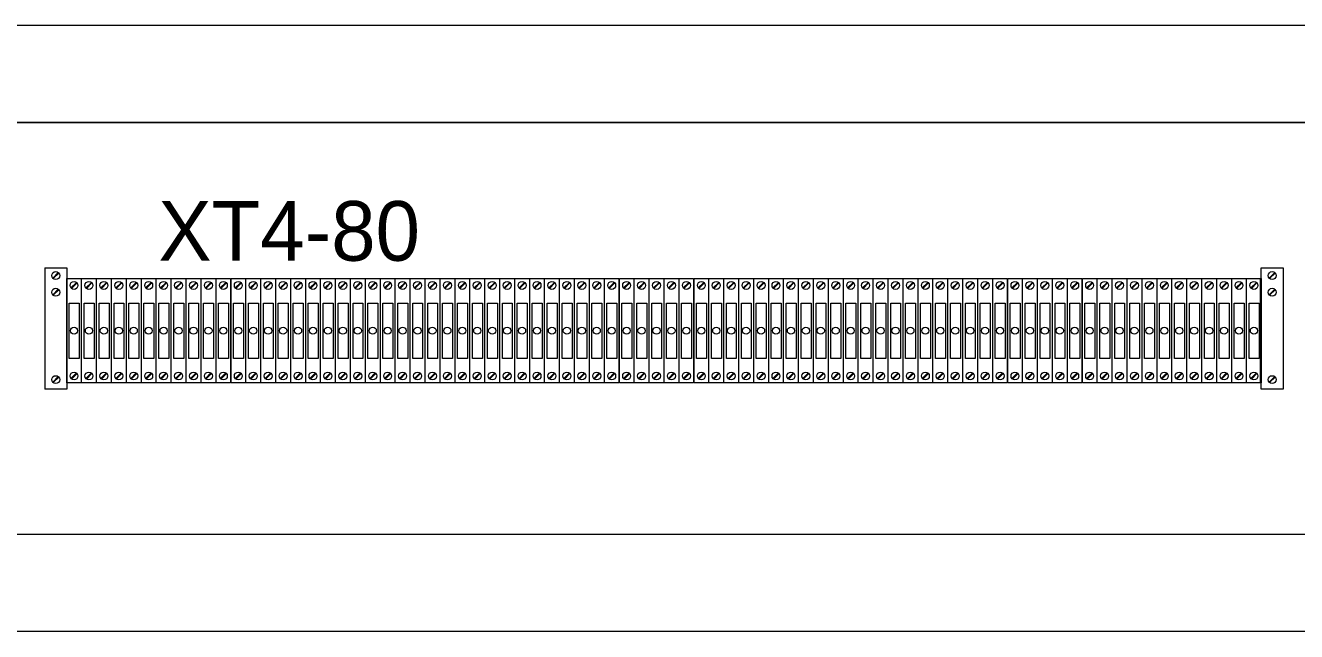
# Model space of a CAD drawing. Header units: millimetres. Extents: x 32721 to 103787, y 57624 to 127312.
# Drawn here: x 38119 to 38642, y 59216 to 59465 of the extents above; entities that cross this region are included whole.
import ezdxf

# ---------------------------------------------------------------- set-up
doc = ezdxf.new("R2010")
doc.units = ezdxf.units.MM
doc.header["$LTSCALE"] = 10
doc.layers.add('1轮廓实线层', color=7, linetype='Continuous', lineweight=18)
doc.layers.add('6文字层', color=3, linetype='Continuous', lineweight=18)
doc.styles.add('样式 1', font='SIMYOU.TTF', dxfattribs={"width": 0.75})

msp = doc.modelspace()

# ---------------------------------------------------------------- linework, layer by layer
at = {"layer": '1轮廓实线层'}
for p, q in [((38838.44, 59465.21), (38095.01, 59465.21)), ((39239.44, 59465.21), (38095.01, 59465.21)), ((38838.44, 59425.21), (38095.01, 59425.21)), ((38095.01, 59425.21), (39239.44, 59425.21)), ((39239.44, 59255.67), (38095.01, 59255.67)), ((39278.44, 59215.68), (38056.01, 59215.68))]:
    msp.add_line(p, q, dxfattribs=at)
at = {"layer": '1轮廓实线层', "lineweight": 13}
for p, q in [((38127.36, 59365.44), (38136.36, 59365.44)), ((38127.36, 59365.44), (38127.36, 59315.44)), ((38130.61, 59361.17), (38132.91, 59363.47)), ((38130.81, 59360.97), (38133.11, 59363.27)), ((38136.36, 59365.44), (38136.36, 59315.44)), ((38136.36, 59361.04), (38142.36, 59361.04)), ((38136.36, 59318.04), (38136.36, 59361.04)), ((38142.36, 59361.04), (38142.36, 59318.04)), ((38142.5, 59361.04), (38148.5, 59361.04)), ((38142.5, 59318.04), (38142.5, 59361.04)), ((38148.5, 59361.04), (38148.5, 59318.04)), ((38148.64, 59361.04), (38154.64, 59361.04)), ((38148.64, 59318.04), (38148.64, 59361.04)), ((38154.64, 59361.04), (38154.64, 59318.04)), ((38154.79, 59361.04), (38160.79, 59361.04)), ((38154.79, 59318.04), (38154.79, 59361.04)), ((38160.79, 59361.04), (38160.79, 59318.04)), ((38160.93, 59361.04), (38166.93, 59361.04)), ((38160.93, 59318.04), (38160.93, 59361.04)), ((38166.93, 59361.04), (38166.93, 59318.04)), ((38167.08, 59361.04), (38173.08, 59361.04)), ((38167.08, 59318.04), (38167.08, 59361.04)), ((38173.08, 59361.04), (38173.08, 59318.04)), ((38173.22, 59361.04), (38179.22, 59361.04)), ((38173.22, 59318.04), (38173.22, 59361.04)), ((38179.22, 59361.04), (38179.22, 59318.04)), ((38179.36, 59361.04), (38185.36, 59361.04)), ((38179.36, 59318.04), (38179.36, 59361.04)), ((38185.36, 59361.04), (38185.36, 59318.04)), ((38185.51, 59361.04), (38191.51, 59361.04)), ((38185.51, 59318.04), (38185.51, 59361.04)), ((38191.51, 59361.04), (38191.51, 59318.04)), ((38191.65, 59361.04), (38197.65, 59361.04)), ((38191.65, 59318.04), (38191.65, 59361.04)), ((38197.65, 59361.04), (38197.65, 59318.04)), ((38197.79, 59361.04), (38203.79, 59361.04)), ((38197.79, 59318.04), (38197.79, 59361.04)), ((38203.79, 59361.04), (38203.79, 59318.04)), ((38203.94, 59361.04), (38209.94, 59361.04)), ((38203.94, 59318.04), (38203.94, 59361.04)), ((38209.94, 59361.04), (38209.94, 59318.04)), ((38210.08, 59361.04), (38216.08, 59361.04)), ((38210.08, 59318.04), (38210.08, 59361.04)), ((38216.08, 59361.04), (38216.08, 59318.04)), ((38216.22, 59361.04), (38222.22, 59361.04)), ((38216.22, 59318.04), (38216.22, 59361.04)), ((38222.22, 59361.04), (38222.22, 59318.04)), ((38222.37, 59361.04), (38228.37, 59361.04)), ((38222.37, 59318.04), (38222.37, 59361.04)), ((38228.37, 59361.04), (38228.37, 59318.04)), ((38228.51, 59361.04), (38234.51, 59361.04)), ((38228.51, 59318.04), (38228.51, 59361.04)), ((38234.51, 59361.04), (38234.51, 59318.04)), ((38234.65, 59361.04), (38240.65, 59361.04)), ((38234.65, 59318.04), (38234.65, 59361.04)), ((38240.65, 59361.04), (38240.65, 59318.04)), ((38240.8, 59361.04), (38246.8, 59361.04)), ((38240.8, 59318.04), (38240.8, 59361.04)), ((38246.8, 59361.04), (38246.8, 59318.04)), ((38246.94, 59361.04), (38252.94, 59361.04)), ((38246.94, 59318.04), (38246.94, 59361.04)), ((38252.94, 59361.04), (38252.94, 59318.04)), ((38253.08, 59361.04), (38259.08, 59361.04)), ((38253.08, 59318.04), (38253.08, 59361.04)), ((38259.08, 59361.04), (38259.08, 59318.04)), ((38259.23, 59318.04), (38259.23, 59361.04)), ((38259.23, 59361.04), (38265.23, 59361.04)), ((38259.23, 59318.04), (38259.23, 59361.04)), ((38265.23, 59361.04), (38265.23, 59318.04)), ((38265.37, 59361.04), (38271.37, 59361.04)), ((38265.37, 59318.04), (38265.37, 59361.04)), ((38271.37, 59361.04), (38271.37, 59318.04)), ((38271.52, 59361.04), (38277.52, 59361.04)), ((38271.52, 59318.04), (38271.52, 59361.04)), ((38277.52, 59361.04), (38277.52, 59318.04)), ((38277.66, 59361.04), (38283.66, 59361.04)), ((38277.66, 59318.04), (38277.66, 59361.04)), ((38283.66, 59361.04), (38283.66, 59318.04)), ((38283.8, 59361.04), (38289.8, 59361.04)), ((38283.8, 59318.04), (38283.8, 59361.04)), ((38289.8, 59361.04), (38289.8, 59318.04)), ((38289.95, 59361.04), (38295.95, 59361.04)), ((38289.95, 59318.04), (38289.95, 59361.04)), ((38295.95, 59361.04), (38295.95, 59318.04)), ((38296.09, 59361.04), (38302.09, 59361.04)), ((38296.09, 59318.04), (38296.09, 59361.04)), ((38302.09, 59361.04), (38302.09, 59318.04)), ((38302.23, 59361.04), (38308.23, 59361.04)), ((38302.23, 59318.04), (38302.23, 59361.04)), ((38308.23, 59361.04), (38308.23, 59318.04)), ((38308.38, 59361.04), (38314.38, 59361.04)), ((38308.38, 59318.04), (38308.38, 59361.04)), ((38314.38, 59361.04), (38314.38, 59318.04)), ((38314.52, 59361.04), (38320.52, 59361.04)), ((38314.52, 59318.04), (38314.52, 59361.04)), ((38320.52, 59361.04), (38320.52, 59318.04)), ((38320.66, 59361.04), (38326.66, 59361.04)), ((38320.66, 59318.04), (38320.66, 59361.04)), ((38326.66, 59361.04), (38326.66, 59318.04)), ((38326.81, 59361.04), (38332.81, 59361.04)), ((38326.81, 59318.04), (38326.81, 59361.04)), ((38332.81, 59361.04), (38332.81, 59318.04)), ((38332.95, 59361.04), (38338.95, 59361.04)), ((38332.95, 59318.04), (38332.95, 59361.04)), ((38338.95, 59361.04), (38338.95, 59318.04)), ((38339.09, 59361.04), (38345.09, 59361.04)), ((38339.09, 59318.04), (38339.09, 59361.04)), ((38345.09, 59361.04), (38345.09, 59318.04)), ((38345.24, 59361.04), (38351.24, 59361.04)), ((38345.24, 59318.04), (38345.24, 59361.04)), ((38351.24, 59361.04), (38351.24, 59318.04)), ((38351.38, 59361.04), (38357.38, 59361.04)), ((38351.38, 59318.04), (38351.38, 59361.04)), ((38357.38, 59361.04), (38357.38, 59318.04)), ((38357.52, 59361.04), (38363.52, 59361.04)), ((38357.52, 59318.04), (38357.52, 59361.04)), ((38363.52, 59361.04), (38363.52, 59318.04)), ((38363.67, 59361.04), (38369.67, 59361.04)), ((38363.67, 59318.04), (38363.67, 59361.04)), ((38369.67, 59361.04), (38369.67, 59318.04)), ((38369.81, 59361.04), (38375.81, 59361.04)), ((38369.81, 59318.04), (38369.81, 59361.04)), ((38375.81, 59361.04), (38375.81, 59318.04)), ((38375.96, 59361.04), (38381.96, 59361.04)), ((38375.96, 59318.04), (38375.96, 59361.04)), ((38381.96, 59361.04), (38381.96, 59318.04)), ((38382.1, 59318.04), (38382.1, 59361.04)), ((38382.1, 59361.04), (38388.1, 59361.04)), ((38382.1, 59318.04), (38382.1, 59361.04)), ((38388.1, 59361.04), (38388.1, 59318.04)), ((38388.24, 59361.04), (38394.24, 59361.04)), ((38388.24, 59318.04), (38388.24, 59361.04)), ((38394.24, 59361.04), (38394.24, 59318.04)), ((38394.39, 59361.04), (38400.39, 59361.04)), ((38394.39, 59318.04), (38394.39, 59361.04)), ((38400.39, 59361.04), (38400.39, 59318.04)), ((38400.53, 59361.04), (38406.53, 59361.04)), ((38400.53, 59318.04), (38400.53, 59361.04)), ((38406.53, 59361.04), (38406.53, 59318.04)), ((38406.67, 59361.04), (38412.67, 59361.04)), ((38406.67, 59318.04), (38406.67, 59361.04)), ((38412.67, 59361.04), (38412.67, 59318.04)), ((38412.82, 59361.04), (38418.82, 59361.04)), ((38412.82, 59318.04), (38412.82, 59361.04)), ((38418.82, 59361.04), (38418.82, 59318.04)), ((38418.96, 59361.04), (38424.96, 59361.04)), ((38418.96, 59318.04), (38418.96, 59361.04)), ((38424.96, 59361.04), (38424.96, 59318.04)), ((38425.1, 59361.04), (38431.1, 59361.04)), ((38425.1, 59318.04), (38425.1, 59361.04)), ((38431.1, 59361.04), (38431.1, 59318.04)), ((38431.25, 59361.04), (38437.25, 59361.04)), ((38431.25, 59318.04), (38431.25, 59361.04)), ((38437.25, 59361.04), (38437.25, 59318.04)), ((38437.39, 59361.04), (38443.39, 59361.04)), ((38437.39, 59318.04), (38437.39, 59361.04)), ((38443.39, 59361.04), (38443.39, 59318.04)), ((38443.53, 59361.04), (38449.53, 59361.04)), ((38443.53, 59318.04), (38443.53, 59361.04)), ((38449.53, 59361.04), (38449.53, 59318.04)), ((38449.68, 59361.04), (38455.68, 59361.04)), ((38449.68, 59318.04), (38449.68, 59361.04)), ((38455.68, 59361.04), (38455.68, 59318.04)), ((38455.82, 59361.04), (38461.82, 59361.04)), ((38455.82, 59318.04), (38455.82, 59361.04)), ((38461.82, 59361.04), (38461.82, 59318.04)), ((38461.96, 59361.04), (38467.96, 59361.04)), ((38461.96, 59318.04), (38461.96, 59361.04)), ((38467.96, 59361.04), (38467.96, 59318.04)), ((38468.11, 59361.04), (38474.11, 59361.04)), ((38468.11, 59318.04), (38468.11, 59361.04)), ((38474.11, 59361.04), (38474.11, 59318.04)), ((38474.25, 59361.04), (38480.25, 59361.04)), ((38474.25, 59318.04), (38474.25, 59361.04)), ((38480.25, 59361.04), (38480.25, 59318.04)), ((38480.4, 59361.04), (38486.4, 59361.04)), ((38480.4, 59318.04), (38480.4, 59361.04)), ((38486.4, 59361.04), (38486.4, 59318.04)), ((38486.54, 59361.04), (38492.54, 59361.04)), ((38486.54, 59318.04), (38486.54, 59361.04)), ((38492.54, 59361.04), (38492.54, 59318.04)), ((38492.68, 59361.04), (38498.68, 59361.04)), ((38492.68, 59318.04), (38492.68, 59361.04)), ((38498.68, 59361.04), (38498.68, 59318.04)), ((38498.83, 59361.04), (38504.83, 59361.04)), ((38498.83, 59318.04), (38498.83, 59361.04)), ((38504.83, 59361.04), (38504.83, 59318.04)), ((38504.97, 59318.04), (38504.97, 59361.04)), ((38504.97, 59361.04), (38510.97, 59361.04)), ((38504.97, 59318.04), (38504.97, 59361.04)), ((38510.97, 59361.04), (38510.97, 59318.04)), ((38511.11, 59361.04), (38517.11, 59361.04)), ((38511.11, 59318.04), (38511.11, 59361.04)), ((38517.11, 59361.04), (38517.11, 59318.04)), ((38517.26, 59361.04), (38523.26, 59361.04)), ((38517.26, 59318.04), (38517.26, 59361.04)), ((38523.26, 59361.04), (38523.26, 59318.04)), ((38523.4, 59361.04), (38529.4, 59361.04)), ((38523.4, 59318.04), (38523.4, 59361.04)), ((38529.4, 59361.04), (38529.4, 59318.04)), ((38529.54, 59361.04), (38535.54, 59361.04)), ((38529.54, 59318.04), (38529.54, 59361.04)), ((38535.54, 59361.04), (38535.54, 59318.04)), ((38535.69, 59361.04), (38541.69, 59361.04)), ((38535.69, 59318.04), (38535.69, 59361.04)), ((38541.69, 59361.04), (38541.69, 59318.04)), ((38541.83, 59361.04), (38547.83, 59361.04)), ((38541.83, 59318.04), (38541.83, 59361.04)), ((38547.83, 59361.04), (38547.83, 59318.04)), ((38547.97, 59361.04), (38553.97, 59361.04)), ((38547.97, 59318.04), (38547.97, 59361.04)), ((38553.97, 59361.04), (38553.97, 59318.04)), ((38554.12, 59361.04), (38560.12, 59361.04)), ((38554.12, 59318.04), (38554.12, 59361.04)), ((38560.12, 59361.04), (38560.12, 59318.04)), ((38560.26, 59361.04), (38566.26, 59361.04)), ((38560.26, 59318.04), (38560.26, 59361.04)), ((38566.26, 59361.04), (38566.26, 59318.04)), ((38566.4, 59361.04), (38572.4, 59361.04)), ((38566.4, 59318.04), (38566.4, 59361.04)), ((38572.4, 59361.04), (38572.4, 59318.04)), ((38572.55, 59361.04), (38578.55, 59361.04)), ((38572.55, 59318.04), (38572.55, 59361.04)), ((38578.55, 59361.04), (38578.55, 59318.04)), ((38578.69, 59361.04), (38584.69, 59361.04)), ((38578.69, 59318.04), (38578.69, 59361.04)), ((38584.69, 59361.04), (38584.69, 59318.04)), ((38584.84, 59361.04), (38590.84, 59361.04)), ((38584.84, 59318.04), (38584.84, 59361.04)), ((38590.84, 59361.04), (38590.84, 59318.04)), ((38590.98, 59361.04), (38596.98, 59361.04)), ((38590.98, 59318.04), (38590.98, 59361.04)), ((38596.98, 59361.04), (38596.98, 59318.04)), ((38597.12, 59361.04), (38603.12, 59361.04)), ((38597.12, 59318.04), (38597.12, 59361.04)), ((38603.12, 59361.04), (38603.12, 59318.04)), ((38603.27, 59361.04), (38609.27, 59361.04)), ((38603.27, 59318.04), (38603.27, 59361.04)), ((38609.27, 59361.04), (38609.27, 59318.04)), ((38609.41, 59361.04), (38615.41, 59361.04)), ((38609.41, 59318.04), (38609.41, 59361.04)), ((38615.41, 59361.04), (38615.41, 59318.04)), ((38615.55, 59361.04), (38621.55, 59361.04)), ((38615.55, 59318.04), (38615.55, 59361.04)), ((38621.55, 59361.04), (38621.55, 59318.04)), ((38621.7, 59361.04), (38627.7, 59361.04)), ((38621.7, 59318.04), (38621.7, 59361.04)), ((38627.36, 59318.04), (38627.36, 59361.04)), ((38627.7, 59365.44), (38636.7, 59365.44)), ((38627.7, 59315.44), (38627.7, 59365.44)), ((38627.7, 59361.04), (38627.7, 59318.04)), ((38630.95, 59361.17), (38633.25, 59363.47)), ((38631.15, 59360.97), (38633.45, 59363.27)), ((38636.7, 59365.44), (38636.7, 59315.44)), ((38130.61, 59354.3), (38132.91, 59356.6)), ((38130.81, 59354.1), (38133.11, 59356.4)), ((38138.11, 59357.14), (38140.41, 59359.44)), ((38138.31, 59356.94), (38140.61, 59359.24)), ((38144.25, 59357.14), (38146.55, 59359.44)), ((38144.45, 59356.94), (38146.75, 59359.24)), ((38150.39, 59357.14), (38152.69, 59359.44)), ((38150.6, 59356.94), (38152.89, 59359.24)), ((38156.54, 59357.14), (38158.84, 59359.44)), ((38156.74, 59356.94), (38159.04, 59359.24)), ((38162.68, 59357.14), (38164.98, 59359.44)), ((38162.88, 59356.94), (38165.18, 59359.24)), ((38168.83, 59357.14), (38171.12, 59359.44)), ((38169.03, 59356.94), (38171.33, 59359.24)), ((38174.97, 59357.14), (38177.27, 59359.44)), ((38175.17, 59356.94), (38177.47, 59359.24)), ((38181.11, 59357.14), (38183.41, 59359.44)), ((38181.31, 59356.94), (38183.61, 59359.24)), ((38187.26, 59357.14), (38189.55, 59359.44)), ((38187.46, 59356.94), (38189.76, 59359.24)), ((38193.4, 59357.14), (38195.7, 59359.44)), ((38193.6, 59356.94), (38195.9, 59359.24)), ((38199.54, 59357.14), (38201.84, 59359.44)), ((38199.74, 59356.94), (38202.04, 59359.24)), ((38205.69, 59357.14), (38207.98, 59359.44)), ((38205.89, 59356.94), (38208.19, 59359.24)), ((38211.83, 59357.14), (38214.13, 59359.44)), ((38212.03, 59356.94), (38214.33, 59359.24)), ((38217.97, 59357.14), (38220.27, 59359.44)), ((38218.18, 59356.94), (38220.47, 59359.24)), ((38224.12, 59357.14), (38226.42, 59359.44)), ((38224.32, 59356.94), (38226.62, 59359.24)), ((38230.26, 59357.14), (38232.56, 59359.44)), ((38230.46, 59356.94), (38232.76, 59359.24)), ((38236.4, 59357.14), (38238.7, 59359.44)), ((38236.61, 59356.94), (38238.9, 59359.24)), ((38242.55, 59357.14), (38244.85, 59359.44)), ((38242.75, 59356.94), (38245.05, 59359.24)), ((38248.69, 59357.14), (38250.99, 59359.44)), ((38248.89, 59356.94), (38251.19, 59359.24)), ((38254.83, 59357.14), (38257.13, 59359.44)), ((38255.04, 59356.94), (38257.33, 59359.24)), ((38260.98, 59357.14), (38263.28, 59359.44)), ((38261.18, 59356.94), (38263.48, 59359.24)), ((38267.12, 59357.14), (38269.42, 59359.44)), ((38267.32, 59356.94), (38269.62, 59359.24)), ((38273.27, 59357.14), (38275.56, 59359.44)), ((38273.47, 59356.94), (38275.77, 59359.24)), ((38279.41, 59357.14), (38281.71, 59359.44)), ((38279.61, 59356.94), (38281.91, 59359.24)), ((38285.55, 59357.14), (38287.85, 59359.44)), ((38285.75, 59356.94), (38288.05, 59359.24)), ((38291.7, 59357.14), (38293.99, 59359.44)), ((38291.9, 59356.94), (38294.2, 59359.24)), ((38297.84, 59357.14), (38300.14, 59359.44)), ((38298.04, 59356.94), (38300.34, 59359.24)), ((38303.98, 59357.14), (38306.28, 59359.44)), ((38304.18, 59356.94), (38306.48, 59359.24)), ((38310.13, 59357.14), (38312.43, 59359.44)), ((38310.33, 59356.94), (38312.63, 59359.24)), ((38316.27, 59357.14), (38318.57, 59359.44)), ((38316.47, 59356.94), (38318.77, 59359.24)), ((38322.41, 59357.14), (38324.71, 59359.44)), ((38322.62, 59356.94), (38324.91, 59359.24)), ((38328.56, 59357.14), (38330.86, 59359.44)), ((38328.76, 59356.94), (38331.06, 59359.24)), ((38334.7, 59357.14), (38337, 59359.44)), ((38334.9, 59356.94), (38337.2, 59359.24)), ((38340.84, 59357.14), (38343.14, 59359.44)), ((38341.05, 59356.94), (38343.34, 59359.24)), ((38346.99, 59357.14), (38349.29, 59359.44)), ((38347.19, 59356.94), (38349.49, 59359.24)), ((38353.13, 59357.14), (38355.43, 59359.44)), ((38353.33, 59356.94), (38355.63, 59359.24)), ((38359.28, 59357.14), (38361.57, 59359.44)), ((38359.48, 59356.94), (38361.77, 59359.24)), ((38365.42, 59357.14), (38367.72, 59359.44)), ((38365.62, 59356.94), (38367.92, 59359.24)), ((38371.56, 59357.14), (38373.86, 59359.44)), ((38371.76, 59356.94), (38374.06, 59359.24)), ((38377.71, 59357.14), (38380, 59359.44)), ((38377.91, 59356.94), (38380.21, 59359.24)), ((38383.85, 59357.14), (38386.15, 59359.44)), ((38384.05, 59356.94), (38386.35, 59359.24)), ((38389.99, 59357.14), (38392.29, 59359.44)), ((38390.19, 59356.94), (38392.49, 59359.24)), ((38396.14, 59357.14), (38398.43, 59359.44)), ((38396.34, 59356.94), (38398.64, 59359.24)), ((38402.28, 59357.14), (38404.58, 59359.44)), ((38402.48, 59356.94), (38404.78, 59359.24)), ((38408.42, 59357.14), (38410.72, 59359.44)), ((38408.62, 59356.94), (38410.92, 59359.24)), ((38414.57, 59357.14), (38416.87, 59359.44)), ((38414.77, 59356.94), (38417.07, 59359.24)), ((38420.71, 59357.14), (38423.01, 59359.44)), ((38420.91, 59356.94), (38423.21, 59359.24)), ((38426.85, 59357.14), (38429.15, 59359.44)), ((38427.06, 59356.94), (38429.35, 59359.24)), ((38433, 59357.14), (38435.3, 59359.44)), ((38433.2, 59356.94), (38435.5, 59359.24)), ((38439.14, 59357.14), (38441.44, 59359.44)), ((38439.34, 59356.94), (38441.64, 59359.24)), ((38445.28, 59357.14), (38447.58, 59359.44)), ((38445.49, 59356.94), (38447.78, 59359.24)), ((38451.43, 59357.14), (38453.73, 59359.44)), ((38451.63, 59356.94), (38453.93, 59359.24)), ((38457.57, 59357.14), (38459.87, 59359.44)), ((38457.77, 59356.94), (38460.07, 59359.24)), ((38463.72, 59357.14), (38466.01, 59359.44)), ((38463.92, 59356.94), (38466.21, 59359.24)), ((38469.86, 59357.14), (38472.16, 59359.44)), ((38470.06, 59356.94), (38472.36, 59359.24)), ((38476, 59357.14), (38478.3, 59359.44)), ((38476.2, 59356.94), (38478.5, 59359.24)), ((38482.15, 59357.14), (38484.44, 59359.44)), ((38482.35, 59356.94), (38484.65, 59359.24)), ((38488.29, 59357.14), (38490.59, 59359.44)), ((38488.49, 59356.94), (38490.79, 59359.24)), ((38494.43, 59357.14), (38496.73, 59359.44)), ((38494.63, 59356.94), (38496.93, 59359.24)), ((38500.58, 59357.14), (38502.87, 59359.44)), ((38500.78, 59356.94), (38503.08, 59359.24)), ((38506.72, 59357.14), (38509.02, 59359.44)), ((38506.92, 59356.94), (38509.22, 59359.24)), ((38512.86, 59357.14), (38515.16, 59359.44)), ((38513.06, 59356.94), (38515.36, 59359.24)), ((38519.01, 59357.14), (38521.31, 59359.44)), ((38519.21, 59356.94), (38521.51, 59359.24)), ((38525.15, 59357.14), (38527.45, 59359.44)), ((38525.35, 59356.94), (38527.65, 59359.24)), ((38531.29, 59357.14), (38533.59, 59359.44)), ((38531.5, 59356.94), (38533.79, 59359.24)), ((38537.44, 59357.14), (38539.74, 59359.44)), ((38537.64, 59356.94), (38539.94, 59359.24)), ((38543.58, 59357.14), (38545.88, 59359.44)), ((38543.78, 59356.94), (38546.08, 59359.24)), ((38549.72, 59357.14), (38552.02, 59359.44)), ((38549.93, 59356.94), (38552.22, 59359.24)), ((38555.87, 59357.14), (38558.17, 59359.44)), ((38556.07, 59356.94), (38558.37, 59359.24)), ((38562.01, 59357.14), (38564.31, 59359.44)), ((38562.21, 59356.94), (38564.51, 59359.24)), ((38568.16, 59357.14), (38570.45, 59359.44)), ((38568.36, 59356.94), (38570.65, 59359.24)), ((38574.3, 59357.14), (38576.6, 59359.44)), ((38574.5, 59356.94), (38576.8, 59359.24)), ((38580.44, 59357.14), (38582.74, 59359.44)), ((38580.64, 59356.94), (38582.94, 59359.24)), ((38586.59, 59357.14), (38588.88, 59359.44)), ((38586.79, 59356.94), (38589.09, 59359.24)), ((38592.73, 59357.14), (38595.03, 59359.44)), ((38592.93, 59356.94), (38595.23, 59359.24)), ((38598.87, 59357.14), (38601.17, 59359.44)), ((38599.07, 59356.94), (38601.37, 59359.24)), ((38605.02, 59357.14), (38607.31, 59359.44)), ((38605.22, 59356.94), (38607.52, 59359.24)), ((38611.16, 59357.14), (38613.46, 59359.44)), ((38611.36, 59356.94), (38613.66, 59359.24)), ((38617.3, 59357.14), (38619.6, 59359.44)), ((38617.51, 59356.94), (38619.8, 59359.24)), ((38623.45, 59357.14), (38625.75, 59359.44)), ((38623.65, 59356.94), (38625.95, 59359.24)), ((38630.95, 59354.3), (38633.25, 59356.6)), ((38631.15, 59354.1), (38633.45, 59356.4)), ((38130.61, 59318.36), (38132.91, 59320.65)), ((38130.81, 59318.15), (38133.11, 59320.45)), ((38138.11, 59319.85), (38140.41, 59322.15)), ((38138.31, 59319.65), (38140.61, 59321.95)), ((38144.25, 59319.85), (38146.55, 59322.15)), ((38144.45, 59319.65), (38146.75, 59321.95)), ((38150.39, 59319.85), (38152.69, 59322.15)), ((38150.6, 59319.65), (38152.89, 59321.95)), ((38156.54, 59319.85), (38158.84, 59322.15)), ((38156.74, 59319.65), (38159.04, 59321.95)), ((38162.68, 59319.85), (38164.98, 59322.15)), ((38162.88, 59319.65), (38165.18, 59321.95)), ((38168.83, 59319.85), (38171.12, 59322.15)), ((38169.03, 59319.65), (38171.33, 59321.95)), ((38174.97, 59319.85), (38177.27, 59322.15)), ((38175.17, 59319.65), (38177.47, 59321.95)), ((38181.11, 59319.85), (38183.41, 59322.15)), ((38181.31, 59319.65), (38183.61, 59321.95)), ((38187.26, 59319.85), (38189.55, 59322.15)), ((38187.46, 59319.65), (38189.76, 59321.95)), ((38193.4, 59319.85), (38195.7, 59322.15)), ((38193.6, 59319.65), (38195.9, 59321.95)), ((38199.54, 59319.85), (38201.84, 59322.15)), ((38199.74, 59319.65), (38202.04, 59321.95)), ((38205.69, 59319.85), (38207.98, 59322.15)), ((38205.89, 59319.65), (38208.19, 59321.95)), ((38211.83, 59319.85), (38214.13, 59322.15)), ((38212.03, 59319.65), (38214.33, 59321.95)), ((38217.97, 59319.85), (38220.27, 59322.15)), ((38218.18, 59319.65), (38220.47, 59321.95)), ((38224.12, 59319.85), (38226.42, 59322.15)), ((38224.32, 59319.65), (38226.62, 59321.95)), ((38230.26, 59319.85), (38232.56, 59322.15)), ((38230.46, 59319.65), (38232.76, 59321.95)), ((38236.4, 59319.85), (38238.7, 59322.15)), ((38236.61, 59319.65), (38238.9, 59321.95)), ((38242.55, 59319.85), (38244.85, 59322.15)), ((38242.75, 59319.65), (38245.05, 59321.95)), ((38248.69, 59319.85), (38250.99, 59322.15)), ((38248.89, 59319.65), (38251.19, 59321.95)), ((38254.83, 59319.85), (38257.13, 59322.15)), ((38255.04, 59319.65), (38257.33, 59321.95)), ((38260.98, 59319.85), (38263.28, 59322.15)), ((38261.18, 59319.65), (38263.48, 59321.95)), ((38267.12, 59319.85), (38269.42, 59322.15)), ((38267.32, 59319.65), (38269.62, 59321.95)), ((38273.27, 59319.85), (38275.56, 59322.15)), ((38273.47, 59319.65), (38275.77, 59321.95)), ((38279.41, 59319.85), (38281.71, 59322.15)), ((38279.61, 59319.65), (38281.91, 59321.95)), ((38285.55, 59319.85), (38287.85, 59322.15)), ((38285.75, 59319.65), (38288.05, 59321.95)), ((38291.7, 59319.85), (38293.99, 59322.15)), ((38291.9, 59319.65), (38294.2, 59321.95)), ((38297.84, 59319.85), (38300.14, 59322.15)), ((38298.04, 59319.65), (38300.34, 59321.95)), ((38303.98, 59319.85), (38306.28, 59322.15)), ((38304.18, 59319.65), (38306.48, 59321.95)), ((38310.13, 59319.85), (38312.43, 59322.15)), ((38310.33, 59319.65), (38312.63, 59321.95)), ((38316.27, 59319.85), (38318.57, 59322.15)), ((38316.47, 59319.65), (38318.77, 59321.95)), ((38322.41, 59319.85), (38324.71, 59322.15)), ((38322.62, 59319.65), (38324.91, 59321.95)), ((38328.56, 59319.85), (38330.86, 59322.15)), ((38328.76, 59319.65), (38331.06, 59321.95)), ((38334.7, 59319.85), (38337, 59322.15)), ((38334.9, 59319.65), (38337.2, 59321.95)), ((38340.84, 59319.85), (38343.14, 59322.15)), ((38341.05, 59319.65), (38343.34, 59321.95)), ((38346.99, 59319.85), (38349.29, 59322.15)), ((38347.19, 59319.65), (38349.49, 59321.95)), ((38353.13, 59319.85), (38355.43, 59322.15)), ((38353.33, 59319.65), (38355.63, 59321.95)), ((38359.28, 59319.85), (38361.57, 59322.15)), ((38359.48, 59319.65), (38361.77, 59321.95)), ((38365.42, 59319.85), (38367.72, 59322.15)), ((38365.62, 59319.65), (38367.92, 59321.95)), ((38371.56, 59319.85), (38373.86, 59322.15)), ((38371.76, 59319.65), (38374.06, 59321.95)), ((38377.71, 59319.85), (38380, 59322.15)), ((38377.91, 59319.65), (38380.21, 59321.95)), ((38383.85, 59319.85), (38386.15, 59322.15)), ((38384.05, 59319.65), (38386.35, 59321.95)), ((38389.99, 59319.85), (38392.29, 59322.15)), ((38390.19, 59319.65), (38392.49, 59321.95)), ((38396.14, 59319.85), (38398.43, 59322.15)), ((38396.34, 59319.65), (38398.64, 59321.95)), ((38402.28, 59319.85), (38404.58, 59322.15)), ((38402.48, 59319.65), (38404.78, 59321.95)), ((38408.42, 59319.85), (38410.72, 59322.15)), ((38408.62, 59319.65), (38410.92, 59321.95)), ((38414.57, 59319.85), (38416.87, 59322.15)), ((38414.77, 59319.65), (38417.07, 59321.95)), ((38420.71, 59319.85), (38423.01, 59322.15)), ((38420.91, 59319.65), (38423.21, 59321.95)), ((38426.85, 59319.85), (38429.15, 59322.15)), ((38427.06, 59319.65), (38429.35, 59321.95)), ((38433, 59319.85), (38435.3, 59322.15)), ((38433.2, 59319.65), (38435.5, 59321.95)), ((38439.14, 59319.85), (38441.44, 59322.15)), ((38439.34, 59319.65), (38441.64, 59321.95)), ((38445.28, 59319.85), (38447.58, 59322.15)), ((38445.49, 59319.65), (38447.78, 59321.95)), ((38451.43, 59319.85), (38453.73, 59322.15)), ((38451.63, 59319.65), (38453.93, 59321.95)), ((38457.57, 59319.85), (38459.87, 59322.15)), ((38457.77, 59319.65), (38460.07, 59321.95)), ((38463.72, 59319.85), (38466.01, 59322.15)), ((38463.92, 59319.65), (38466.21, 59321.95)), ((38469.86, 59319.85), (38472.16, 59322.15)), ((38470.06, 59319.65), (38472.36, 59321.95)), ((38476, 59319.85), (38478.3, 59322.15)), ((38476.2, 59319.65), (38478.5, 59321.95)), ((38482.15, 59319.85), (38484.44, 59322.15)), ((38482.35, 59319.65), (38484.65, 59321.95)), ((38488.29, 59319.85), (38490.59, 59322.15)), ((38488.49, 59319.65), (38490.79, 59321.95)), ((38494.43, 59319.85), (38496.73, 59322.15)), ((38494.63, 59319.65), (38496.93, 59321.95)), ((38500.58, 59319.85), (38502.87, 59322.15)), ((38500.78, 59319.65), (38503.08, 59321.95)), ((38506.72, 59319.85), (38509.02, 59322.15)), ((38506.92, 59319.65), (38509.22, 59321.95)), ((38512.86, 59319.85), (38515.16, 59322.15)), ((38513.06, 59319.65), (38515.36, 59321.95)), ((38519.01, 59319.85), (38521.31, 59322.15)), ((38519.21, 59319.65), (38521.51, 59321.95)), ((38525.15, 59319.85), (38527.45, 59322.15)), ((38525.35, 59319.65), (38527.65, 59321.95)), ((38531.29, 59319.85), (38533.59, 59322.15)), ((38531.5, 59319.65), (38533.79, 59321.95)), ((38537.44, 59319.85), (38539.74, 59322.15)), ((38537.64, 59319.65), (38539.94, 59321.95)), ((38543.58, 59319.85), (38545.88, 59322.15)), ((38543.78, 59319.65), (38546.08, 59321.95)), ((38549.72, 59319.85), (38552.02, 59322.15)), ((38549.93, 59319.65), (38552.22, 59321.95)), ((38555.87, 59319.85), (38558.17, 59322.15)), ((38556.07, 59319.65), (38558.37, 59321.95)), ((38562.01, 59319.85), (38564.31, 59322.15)), ((38562.21, 59319.65), (38564.51, 59321.95)), ((38568.16, 59319.85), (38570.45, 59322.15)), ((38568.36, 59319.65), (38570.65, 59321.95)), ((38574.3, 59319.85), (38576.6, 59322.15)), ((38574.5, 59319.65), (38576.8, 59321.95)), ((38580.44, 59319.85), (38582.74, 59322.15)), ((38580.64, 59319.65), (38582.94, 59321.95)), ((38586.59, 59319.85), (38588.88, 59322.15)), ((38586.79, 59319.65), (38589.09, 59321.95)), ((38592.73, 59319.85), (38595.03, 59322.15)), ((38592.93, 59319.65), (38595.23, 59321.95)), ((38598.87, 59319.85), (38601.17, 59322.15)), ((38599.07, 59319.65), (38601.37, 59321.95)), ((38605.02, 59319.85), (38607.31, 59322.15)), ((38605.22, 59319.65), (38607.52, 59321.95)), ((38611.16, 59319.85), (38613.46, 59322.15)), ((38611.36, 59319.65), (38613.66, 59321.95)), ((38617.3, 59319.85), (38619.6, 59322.15)), ((38617.51, 59319.65), (38619.8, 59321.95)), ((38623.45, 59319.85), (38625.75, 59322.15)), ((38623.65, 59319.65), (38625.95, 59321.95)), ((38630.95, 59318.36), (38633.25, 59320.65)), ((38631.15, 59318.15), (38633.45, 59320.45)), ((38136.36, 59315.44), (38127.36, 59315.44)), ((38142.36, 59318.04), (38136.36, 59318.04)), ((38148.5, 59318.04), (38142.5, 59318.04)), ((38154.64, 59318.04), (38148.64, 59318.04)), ((38160.79, 59318.04), (38154.79, 59318.04)), ((38166.93, 59318.04), (38160.93, 59318.04)), ((38173.08, 59318.04), (38167.08, 59318.04)), ((38179.22, 59318.04), (38173.22, 59318.04)), ((38185.36, 59318.04), (38179.36, 59318.04)), ((38191.51, 59318.04), (38185.51, 59318.04)), ((38197.65, 59318.04), (38191.65, 59318.04)), ((38203.79, 59318.04), (38197.79, 59318.04)), ((38209.94, 59318.04), (38203.94, 59318.04)), ((38216.08, 59318.04), (38210.08, 59318.04)), ((38222.22, 59318.04), (38216.22, 59318.04)), ((38228.37, 59318.04), (38222.37, 59318.04)), ((38234.51, 59318.04), (38228.51, 59318.04)), ((38240.65, 59318.04), (38234.65, 59318.04)), ((38246.8, 59318.04), (38240.8, 59318.04)), ((38252.94, 59318.04), (38246.94, 59318.04)), ((38259.08, 59318.04), (38253.08, 59318.04)), ((38265.23, 59318.04), (38259.23, 59318.04)), ((38271.37, 59318.04), (38265.37, 59318.04)), ((38277.52, 59318.04), (38271.52, 59318.04)), ((38283.66, 59318.04), (38277.66, 59318.04)), ((38289.8, 59318.04), (38283.8, 59318.04)), ((38295.95, 59318.04), (38289.95, 59318.04)), ((38302.09, 59318.04), (38296.09, 59318.04)), ((38308.23, 59318.04), (38302.23, 59318.04)), ((38314.38, 59318.04), (38308.38, 59318.04)), ((38320.52, 59318.04), (38314.52, 59318.04)), ((38326.66, 59318.04), (38320.66, 59318.04)), ((38332.81, 59318.04), (38326.81, 59318.04)), ((38338.95, 59318.04), (38332.95, 59318.04)), ((38345.09, 59318.04), (38339.09, 59318.04)), ((38351.24, 59318.04), (38345.24, 59318.04)), ((38357.38, 59318.04), (38351.38, 59318.04)), ((38363.52, 59318.04), (38357.52, 59318.04)), ((38369.67, 59318.04), (38363.67, 59318.04)), ((38375.81, 59318.04), (38369.81, 59318.04)), ((38381.96, 59318.04), (38375.96, 59318.04)), ((38388.1, 59318.04), (38382.1, 59318.04)), ((38394.24, 59318.04), (38388.24, 59318.04)), ((38400.39, 59318.04), (38394.39, 59318.04)), ((38406.53, 59318.04), (38400.53, 59318.04)), ((38412.67, 59318.04), (38406.67, 59318.04)), ((38418.82, 59318.04), (38412.82, 59318.04)), ((38424.96, 59318.04), (38418.96, 59318.04)), ((38431.1, 59318.04), (38425.1, 59318.04)), ((38437.25, 59318.04), (38431.25, 59318.04)), ((38443.39, 59318.04), (38437.39, 59318.04)), ((38449.53, 59318.04), (38443.53, 59318.04)), ((38455.68, 59318.04), (38449.68, 59318.04)), ((38461.82, 59318.04), (38455.82, 59318.04)), ((38467.96, 59318.04), (38461.96, 59318.04)), ((38474.11, 59318.04), (38468.11, 59318.04)), ((38480.25, 59318.04), (38474.25, 59318.04)), ((38486.4, 59318.04), (38480.4, 59318.04)), ((38492.54, 59318.04), (38486.54, 59318.04)), ((38498.68, 59318.04), (38492.68, 59318.04)), ((38504.83, 59318.04), (38498.83, 59318.04)), ((38510.97, 59318.04), (38504.97, 59318.04)), ((38517.11, 59318.04), (38511.11, 59318.04)), ((38523.26, 59318.04), (38517.26, 59318.04)), ((38529.4, 59318.04), (38523.4, 59318.04)), ((38535.54, 59318.04), (38529.54, 59318.04)), ((38541.69, 59318.04), (38535.69, 59318.04)), ((38547.83, 59318.04), (38541.83, 59318.04)), ((38553.97, 59318.04), (38547.97, 59318.04)), ((38560.12, 59318.04), (38554.12, 59318.04)), ((38566.26, 59318.04), (38560.26, 59318.04)), ((38572.4, 59318.04), (38566.4, 59318.04)), ((38578.55, 59318.04), (38572.55, 59318.04)), ((38584.69, 59318.04), (38578.69, 59318.04)), ((38590.84, 59318.04), (38584.84, 59318.04)), ((38596.98, 59318.04), (38590.98, 59318.04)), ((38603.12, 59318.04), (38597.12, 59318.04)), ((38609.27, 59318.04), (38603.27, 59318.04)), ((38615.41, 59318.04), (38609.41, 59318.04)), ((38621.55, 59318.04), (38615.55, 59318.04)), ((38627.7, 59318.04), (38621.7, 59318.04)), ((38636.7, 59315.44), (38627.7, 59315.44))]:
    msp.add_line(p, q, dxfattribs=at)
for points in [[(38137.39, 59350.87), (38141.47, 59350.87), (38141.47, 59328.12), (38137.39, 59328.12)], [(38143.54, 59350.87), (38147.62, 59350.87), (38147.62, 59328.12), (38143.54, 59328.12)], [(38149.68, 59350.87), (38153.76, 59350.87), (38153.76, 59328.12), (38149.68, 59328.12)], [(38155.82, 59350.87), (38159.9, 59350.87), (38159.9, 59328.12), (38155.82, 59328.12)], [(38161.97, 59350.87), (38166.05, 59350.87), (38166.05, 59328.12), (38161.97, 59328.12)], [(38168.11, 59350.87), (38172.19, 59350.87), (38172.19, 59328.12), (38168.11, 59328.12)], [(38174.25, 59350.87), (38178.33, 59350.87), (38178.33, 59328.12), (38174.25, 59328.12)], [(38180.4, 59350.87), (38184.48, 59350.87), (38184.48, 59328.12), (38180.4, 59328.12)], [(38186.54, 59350.87), (38190.62, 59350.87), (38190.62, 59328.12), (38186.54, 59328.12)], [(38192.68, 59350.87), (38196.76, 59350.87), (38196.76, 59328.12), (38192.68, 59328.12)], [(38198.83, 59350.87), (38202.91, 59350.87), (38202.91, 59328.12), (38198.83, 59328.12)], [(38204.97, 59350.87), (38209.05, 59350.87), (38209.05, 59328.12), (38204.97, 59328.12)], [(38211.11, 59350.87), (38215.19, 59350.87), (38215.19, 59328.12), (38211.11, 59328.12)], [(38217.26, 59350.87), (38221.34, 59350.87), (38221.34, 59328.12), (38217.26, 59328.12)], [(38223.4, 59350.87), (38227.48, 59350.87), (38227.48, 59328.12), (38223.4, 59328.12)], [(38229.55, 59350.87), (38233.63, 59350.87), (38233.63, 59328.12), (38229.55, 59328.12)], [(38235.69, 59350.87), (38239.77, 59350.87), (38239.77, 59328.12), (38235.69, 59328.12)], [(38241.83, 59350.87), (38245.91, 59350.87), (38245.91, 59328.12), (38241.83, 59328.12)], [(38247.98, 59350.87), (38252.06, 59350.87), (38252.06, 59328.12), (38247.98, 59328.12)], [(38254.12, 59350.87), (38258.2, 59350.87), (38258.2, 59328.12), (38254.12, 59328.12)], [(38260.26, 59350.87), (38264.34, 59350.87), (38264.34, 59328.12), (38260.26, 59328.12)], [(38266.41, 59350.87), (38270.49, 59350.87), (38270.49, 59328.12), (38266.41, 59328.12)], [(38272.55, 59350.87), (38276.63, 59350.87), (38276.63, 59328.12), (38272.55, 59328.12)], [(38278.69, 59350.87), (38282.77, 59350.87), (38282.77, 59328.12), (38278.69, 59328.12)], [(38284.84, 59350.87), (38288.92, 59350.87), (38288.92, 59328.12), (38284.84, 59328.12)], [(38290.98, 59350.87), (38295.06, 59350.87), (38295.06, 59328.12), (38290.98, 59328.12)], [(38297.12, 59350.87), (38301.2, 59350.87), (38301.2, 59328.12), (38297.12, 59328.12)], [(38303.27, 59350.87), (38307.35, 59350.87), (38307.35, 59328.12), (38303.27, 59328.12)], [(38309.41, 59350.87), (38313.49, 59350.87), (38313.49, 59328.12), (38309.41, 59328.12)], [(38315.55, 59350.87), (38319.63, 59350.87), (38319.63, 59328.12), (38315.55, 59328.12)], [(38321.7, 59350.87), (38325.78, 59350.87), (38325.78, 59328.12), (38321.7, 59328.12)], [(38327.84, 59350.87), (38331.92, 59350.87), (38331.92, 59328.12), (38327.84, 59328.12)], [(38333.99, 59350.87), (38338.07, 59350.87), (38338.07, 59328.12), (38333.99, 59328.12)], [(38340.13, 59350.87), (38344.21, 59350.87), (38344.21, 59328.12), (38340.13, 59328.12)], [(38346.27, 59350.87), (38350.35, 59350.87), (38350.35, 59328.12), (38346.27, 59328.12)], [(38352.42, 59350.87), (38356.5, 59350.87), (38356.5, 59328.12), (38352.42, 59328.12)], [(38358.56, 59350.87), (38362.64, 59350.87), (38362.64, 59328.12), (38358.56, 59328.12)], [(38364.7, 59350.87), (38368.78, 59350.87), (38368.78, 59328.12), (38364.7, 59328.12)], [(38370.85, 59350.87), (38374.93, 59350.87), (38374.93, 59328.12), (38370.85, 59328.12)], [(38376.99, 59350.87), (38381.07, 59350.87), (38381.07, 59328.12), (38376.99, 59328.12)], [(38383.13, 59350.87), (38387.21, 59350.87), (38387.21, 59328.12), (38383.13, 59328.12)], [(38389.28, 59350.87), (38393.36, 59350.87), (38393.36, 59328.12), (38389.28, 59328.12)], [(38395.42, 59350.87), (38399.5, 59350.87), (38399.5, 59328.12), (38395.42, 59328.12)], [(38401.56, 59350.87), (38405.64, 59350.87), (38405.64, 59328.12), (38401.56, 59328.12)], [(38407.71, 59350.87), (38411.79, 59350.87), (38411.79, 59328.12), (38407.71, 59328.12)], [(38413.85, 59350.87), (38417.93, 59350.87), (38417.93, 59328.12), (38413.85, 59328.12)], [(38419.99, 59350.87), (38424.08, 59350.87), (38424.08, 59328.12), (38419.99, 59328.12)], [(38426.14, 59350.87), (38430.22, 59350.87), (38430.22, 59328.12), (38426.14, 59328.12)], [(38432.28, 59350.87), (38436.36, 59350.87), (38436.36, 59328.12), (38432.28, 59328.12)], [(38438.43, 59350.87), (38442.51, 59350.87), (38442.51, 59328.12), (38438.43, 59328.12)], [(38444.57, 59350.87), (38448.65, 59350.87), (38448.65, 59328.12), (38444.57, 59328.12)], [(38450.71, 59350.87), (38454.79, 59350.87), (38454.79, 59328.12), (38450.71, 59328.12)], [(38456.86, 59350.87), (38460.94, 59350.87), (38460.94, 59328.12), (38456.86, 59328.12)], [(38463, 59350.87), (38467.08, 59350.87), (38467.08, 59328.12), (38463, 59328.12)], [(38469.14, 59350.87), (38473.22, 59350.87), (38473.22, 59328.12), (38469.14, 59328.12)], [(38475.29, 59350.87), (38479.37, 59350.87), (38479.37, 59328.12), (38475.29, 59328.12)], [(38481.43, 59350.87), (38485.51, 59350.87), (38485.51, 59328.12), (38481.43, 59328.12)], [(38487.57, 59350.87), (38491.65, 59350.87), (38491.65, 59328.12), (38487.57, 59328.12)], [(38493.72, 59350.87), (38497.8, 59350.87), (38497.8, 59328.12), (38493.72, 59328.12)], [(38499.86, 59350.87), (38503.94, 59350.87), (38503.94, 59328.12), (38499.86, 59328.12)], [(38506, 59350.87), (38510.08, 59350.87), (38510.08, 59328.12), (38506, 59328.12)], [(38512.15, 59350.87), (38516.23, 59350.87), (38516.23, 59328.12), (38512.15, 59328.12)], [(38518.29, 59350.87), (38522.37, 59350.87), (38522.37, 59328.12), (38518.29, 59328.12)], [(38524.43, 59350.87), (38528.52, 59350.87), (38528.52, 59328.12), (38524.43, 59328.12)], [(38530.58, 59350.87), (38534.66, 59350.87), (38534.66, 59328.12), (38530.58, 59328.12)], [(38536.72, 59350.87), (38540.8, 59350.87), (38540.8, 59328.12), (38536.72, 59328.12)], [(38542.87, 59350.87), (38546.95, 59350.87), (38546.95, 59328.12), (38542.87, 59328.12)], [(38549.01, 59350.87), (38553.09, 59350.87), (38553.09, 59328.12), (38549.01, 59328.12)], [(38555.15, 59350.87), (38559.23, 59350.87), (38559.23, 59328.12), (38555.15, 59328.12)], [(38561.3, 59350.87), (38565.38, 59350.87), (38565.38, 59328.12), (38561.3, 59328.12)], [(38567.44, 59350.87), (38571.52, 59350.87), (38571.52, 59328.12), (38567.44, 59328.12)], [(38573.58, 59350.87), (38577.66, 59350.87), (38577.66, 59328.12), (38573.58, 59328.12)], [(38579.73, 59350.87), (38583.81, 59350.87), (38583.81, 59328.12), (38579.73, 59328.12)], [(38585.87, 59350.87), (38589.95, 59350.87), (38589.95, 59328.12), (38585.87, 59328.12)], [(38592.01, 59350.87), (38596.09, 59350.87), (38596.09, 59328.12), (38592.01, 59328.12)], [(38598.16, 59350.87), (38602.24, 59350.87), (38602.24, 59328.12), (38598.16, 59328.12)], [(38604.3, 59350.87), (38608.38, 59350.87), (38608.38, 59328.12), (38604.3, 59328.12)], [(38610.44, 59350.87), (38614.52, 59350.87), (38614.52, 59328.12), (38610.44, 59328.12)], [(38616.59, 59350.87), (38620.67, 59350.87), (38620.67, 59328.12), (38616.59, 59328.12)], [(38622.73, 59350.87), (38626.81, 59350.87), (38626.81, 59328.12), (38622.73, 59328.12)]]:
    msp.add_lwpolyline(points, close=True, dxfattribs=at)
for centre, radius in [((38131.86, 59362.22), 1.63), ((38632.2, 59362.22), 1.63), ((38131.86, 59355.35), 1.63), ((38139.36, 59358.19), 1.63), ((38145.5, 59358.19), 1.63), ((38151.64, 59358.19), 1.63), ((38157.79, 59358.19), 1.63), ((38163.93, 59358.19), 1.63), ((38170.08, 59358.19), 1.63), ((38176.22, 59358.19), 1.63), ((38182.36, 59358.19), 1.63), ((38188.51, 59358.19), 1.63), ((38194.65, 59358.19), 1.63), ((38200.79, 59358.19), 1.63), ((38206.94, 59358.19), 1.63), ((38213.08, 59358.19), 1.63), ((38219.22, 59358.19), 1.63), ((38225.37, 59358.19), 1.63), ((38231.51, 59358.19), 1.63), ((38237.65, 59358.19), 1.63), ((38243.8, 59358.19), 1.63), ((38249.94, 59358.19), 1.63), ((38256.08, 59358.19), 1.63), ((38262.23, 59358.19), 1.63), ((38268.37, 59358.19), 1.63), ((38274.52, 59358.19), 1.63), ((38280.66, 59358.19), 1.63), ((38286.8, 59358.19), 1.63), ((38292.95, 59358.19), 1.63), ((38299.09, 59358.19), 1.63), ((38305.23, 59358.19), 1.63), ((38311.38, 59358.19), 1.63), ((38317.52, 59358.19), 1.63), ((38323.66, 59358.19), 1.63), ((38329.81, 59358.19), 1.63), ((38335.95, 59358.19), 1.63), ((38342.09, 59358.19), 1.63), ((38348.24, 59358.19), 1.63), ((38354.38, 59358.19), 1.63), ((38360.52, 59358.19), 1.63), ((38366.67, 59358.19), 1.63), ((38372.81, 59358.19), 1.63), ((38378.96, 59358.19), 1.63), ((38385.1, 59358.19), 1.63), ((38391.24, 59358.19), 1.63), ((38397.39, 59358.19), 1.63), ((38403.53, 59358.19), 1.63), ((38409.67, 59358.19), 1.63), ((38415.82, 59358.19), 1.63), ((38421.96, 59358.19), 1.63), ((38428.1, 59358.19), 1.63), ((38434.25, 59358.19), 1.63), ((38440.39, 59358.19), 1.63), ((38446.53, 59358.19), 1.63), ((38452.68, 59358.19), 1.63), ((38458.82, 59358.19), 1.63), ((38464.96, 59358.19), 1.63), ((38471.11, 59358.19), 1.63), ((38477.25, 59358.19), 1.63), ((38483.4, 59358.19), 1.63), ((38489.54, 59358.19), 1.63), ((38495.68, 59358.19), 1.63), ((38501.83, 59358.19), 1.63), ((38507.97, 59358.19), 1.63), ((38514.11, 59358.19), 1.63), ((38520.26, 59358.19), 1.63), ((38526.4, 59358.19), 1.63), ((38532.54, 59358.19), 1.63), ((38538.69, 59358.19), 1.63), ((38544.83, 59358.19), 1.63), ((38550.97, 59358.19), 1.63), ((38557.12, 59358.19), 1.63), ((38563.26, 59358.19), 1.63), ((38569.4, 59358.19), 1.63), ((38575.55, 59358.19), 1.63), ((38581.69, 59358.19), 1.63), ((38587.84, 59358.19), 1.63), ((38593.98, 59358.19), 1.63), ((38600.12, 59358.19), 1.63), ((38606.27, 59358.19), 1.63), ((38612.41, 59358.19), 1.63), ((38618.55, 59358.19), 1.63), ((38624.7, 59358.19), 1.63), ((38632.2, 59355.35), 1.63), ((38139.36, 59339.54), 1.47), ((38145.5, 59339.54), 1.47), ((38151.64, 59339.54), 1.47), ((38157.79, 59339.54), 1.47), ((38163.93, 59339.54), 1.47), ((38170.08, 59339.54), 1.47), ((38176.22, 59339.54), 1.47), ((38182.36, 59339.54), 1.47), ((38188.51, 59339.54), 1.47), ((38194.65, 59339.54), 1.47), ((38200.79, 59339.54), 1.47), ((38206.94, 59339.54), 1.47), ((38213.08, 59339.54), 1.47), ((38219.22, 59339.54), 1.47), ((38225.37, 59339.54), 1.47), ((38231.51, 59339.54), 1.47), ((38237.65, 59339.54), 1.47), ((38243.8, 59339.54), 1.47), ((38249.94, 59339.54), 1.47), ((38256.08, 59339.54), 1.47), ((38262.23, 59339.54), 1.47), ((38268.37, 59339.54), 1.47), ((38274.52, 59339.54), 1.47), ((38280.66, 59339.54), 1.47), ((38286.8, 59339.54), 1.47), ((38292.95, 59339.54), 1.47), ((38299.09, 59339.54), 1.47), ((38305.23, 59339.54), 1.47), ((38311.38, 59339.54), 1.47), ((38317.52, 59339.54), 1.47), ((38323.66, 59339.54), 1.47), ((38329.81, 59339.54), 1.47), ((38335.95, 59339.54), 1.47), ((38342.09, 59339.54), 1.47), ((38348.24, 59339.54), 1.47), ((38354.38, 59339.54), 1.47), ((38360.52, 59339.54), 1.47), ((38366.67, 59339.54), 1.47), ((38372.81, 59339.54), 1.47), ((38378.96, 59339.54), 1.47), ((38385.1, 59339.54), 1.47), ((38391.24, 59339.54), 1.47), ((38397.39, 59339.54), 1.47), ((38403.53, 59339.54), 1.47), ((38409.67, 59339.54), 1.47), ((38415.82, 59339.54), 1.47), ((38421.96, 59339.54), 1.47), ((38428.1, 59339.54), 1.47), ((38434.25, 59339.54), 1.47), ((38440.39, 59339.54), 1.47), ((38446.53, 59339.54), 1.47), ((38452.68, 59339.54), 1.47), ((38458.82, 59339.54), 1.47), ((38464.96, 59339.54), 1.47), ((38471.11, 59339.54), 1.47), ((38477.25, 59339.54), 1.47), ((38483.4, 59339.54), 1.47), ((38489.54, 59339.54), 1.47), ((38495.68, 59339.54), 1.47), ((38501.83, 59339.54), 1.47), ((38507.97, 59339.54), 1.47), ((38514.11, 59339.54), 1.47), ((38520.26, 59339.54), 1.47), ((38526.4, 59339.54), 1.47), ((38532.54, 59339.54), 1.47), ((38538.69, 59339.54), 1.47), ((38544.83, 59339.54), 1.47), ((38550.97, 59339.54), 1.47), ((38557.12, 59339.54), 1.47), ((38563.26, 59339.54), 1.47), ((38569.4, 59339.54), 1.47), ((38575.55, 59339.54), 1.47), ((38581.69, 59339.54), 1.47), ((38587.84, 59339.54), 1.47), ((38593.98, 59339.54), 1.47), ((38600.12, 59339.54), 1.47), ((38606.27, 59339.54), 1.47), ((38612.41, 59339.54), 1.47), ((38618.55, 59339.54), 1.47), ((38624.7, 59339.54), 1.47), ((38131.86, 59319.4), 1.63), ((38139.36, 59320.9), 1.63), ((38145.5, 59320.9), 1.63), ((38151.64, 59320.9), 1.63), ((38157.79, 59320.9), 1.63), ((38163.93, 59320.9), 1.63), ((38170.08, 59320.9), 1.63), ((38176.22, 59320.9), 1.63), ((38182.36, 59320.9), 1.63), ((38188.51, 59320.9), 1.63), ((38194.65, 59320.9), 1.63), ((38200.79, 59320.9), 1.63), ((38206.94, 59320.9), 1.63), ((38213.08, 59320.9), 1.63), ((38219.22, 59320.9), 1.63), ((38225.37, 59320.9), 1.63), ((38231.51, 59320.9), 1.63), ((38237.65, 59320.9), 1.63), ((38243.8, 59320.9), 1.63), ((38249.94, 59320.9), 1.63), ((38256.08, 59320.9), 1.63), ((38262.23, 59320.9), 1.63), ((38268.37, 59320.9), 1.63), ((38274.52, 59320.9), 1.63), ((38280.66, 59320.9), 1.63), ((38286.8, 59320.9), 1.63), ((38292.95, 59320.9), 1.63), ((38299.09, 59320.9), 1.63), ((38305.23, 59320.9), 1.63), ((38311.38, 59320.9), 1.63), ((38317.52, 59320.9), 1.63), ((38323.66, 59320.9), 1.63), ((38329.81, 59320.9), 1.63), ((38335.95, 59320.9), 1.63), ((38342.09, 59320.9), 1.63), ((38348.24, 59320.9), 1.63), ((38354.38, 59320.9), 1.63), ((38360.52, 59320.9), 1.63), ((38366.67, 59320.9), 1.63), ((38372.81, 59320.9), 1.63), ((38378.96, 59320.9), 1.63), ((38385.1, 59320.9), 1.63), ((38391.24, 59320.9), 1.63), ((38397.39, 59320.9), 1.63), ((38403.53, 59320.9), 1.63), ((38409.67, 59320.9), 1.63), ((38415.82, 59320.9), 1.63), ((38421.96, 59320.9), 1.63), ((38428.1, 59320.9), 1.63), ((38434.25, 59320.9), 1.63), ((38440.39, 59320.9), 1.63), ((38446.53, 59320.9), 1.63), ((38452.68, 59320.9), 1.63), ((38458.82, 59320.9), 1.63), ((38464.96, 59320.9), 1.63), ((38471.11, 59320.9), 1.63), ((38477.25, 59320.9), 1.63), ((38483.4, 59320.9), 1.63), ((38489.54, 59320.9), 1.63), ((38495.68, 59320.9), 1.63), ((38501.83, 59320.9), 1.63), ((38507.97, 59320.9), 1.63), ((38514.11, 59320.9), 1.63), ((38520.26, 59320.9), 1.63), ((38526.4, 59320.9), 1.63), ((38532.54, 59320.9), 1.63), ((38538.69, 59320.9), 1.63), ((38544.83, 59320.9), 1.63), ((38550.97, 59320.9), 1.63), ((38557.12, 59320.9), 1.63), ((38563.26, 59320.9), 1.63), ((38569.4, 59320.9), 1.63), ((38575.55, 59320.9), 1.63), ((38581.69, 59320.9), 1.63), ((38587.84, 59320.9), 1.63), ((38593.98, 59320.9), 1.63), ((38600.12, 59320.9), 1.63), ((38606.27, 59320.9), 1.63), ((38612.41, 59320.9), 1.63), ((38618.55, 59320.9), 1.63), ((38624.7, 59320.9), 1.63), ((38632.2, 59319.4), 1.63)]:
    msp.add_circle(centre, radius, dxfattribs=at)

# ---------------------------------------------------------------- texts
at = {"layer": '6文字层', "style": '样式 1'}
msp.add_text('XT4-80', height=24.542, dxfattribs=at).set_placement((38174.05, 59368.34))

doc.saveas('drawing.dxf')
